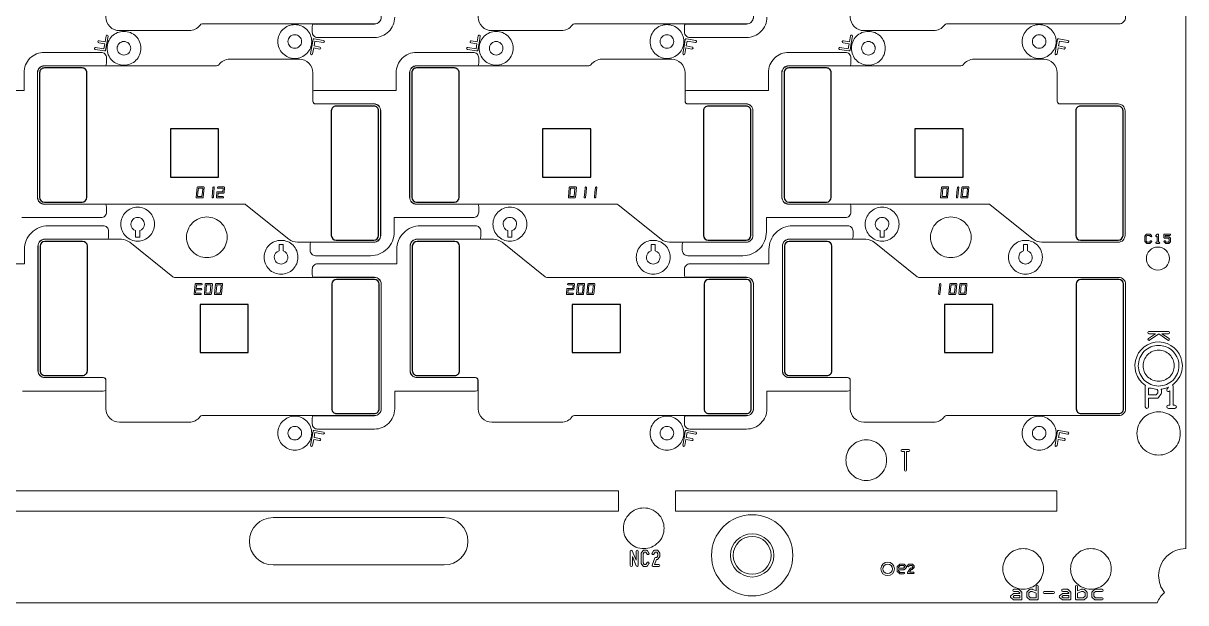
# Model space of a CAD drawing. Extents: x 2541 to 3941, y 2348 to 3338.
# Drawn here: x 3604.2 to 3689.9, y 2718 to 2760.8 of the extents above; entities that cross this region are included whole.
import ezdxf

# ---------------------------------------------------------------- set-up
doc = ezdxf.new("R2010")
doc.units = 0
doc.layers.get('0').update_dxf_attribs({"lineweight": 0})
doc.layers.add('barcodea-b_layer1', color=2, linetype='Continuous')
doc.layers.add('susa-b_layer0', color=1, linetype='Continuous')

msp = doc.modelspace()

# ---------------------------------------------------------------- linework, layer by layer
for p, q in [((3687.88549, 2744.54087), (3687.98483, 2744.54087)), ((3688.71601, 2737.52095), (3688.19408, 2737.8809))]:
    msp.add_line(p, q)
at = {"linetype": 'Continuous'}
for points in [[(3630.56629, 2761.24687), (3630.56629, 2770.44675, 0.414365), (3630.06642, 2770.94688), (3615.31689, 2770.94688, -0.170771), (3615.19168, 2770.99092), (3612.02074, 2773.53666, 0.170765), (3611.39463, 2773.75688), (3605.74643, 2773.75688, 0.414218), (3605.2463, 2773.25676), (3605.2463, 2764.05688, 0.414219), (3605.74643, 2763.55675), (3610.05341, 2763.55675, -0.414223), (3610.25341, 2763.35675), (3610.25341, 2761.25195, 0.414215), (3611.2534, 2760.25196), (3616.3903, 2760.25196, 0.24029), (3617.19994, 2760.66456, -0.240069), (3617.36137, 2760.74675), (3630.06642, 2760.74675, 0.414366)], [(3658.03629, 2761.24687), (3658.03629, 2770.44675, 0.414365), (3657.53642, 2770.94688), (3642.78689, 2770.94688, -0.170771), (3642.66168, 2770.99092), (3639.49074, 2773.53666, 0.170765), (3638.86463, 2773.75688), (3633.21643, 2773.75688, 0.414218), (3632.7163, 2773.25676), (3632.7163, 2764.05688, 0.414219), (3633.21643, 2763.55675), (3637.52341, 2763.55675, -0.414223), (3637.72341, 2763.35675), (3637.72341, 2761.25195, 0.414215), (3638.7234, 2760.25196), (3643.8603, 2760.25196, 0.24029), (3644.66994, 2760.66456, -0.240069), (3644.83137, 2760.74675), (3657.53642, 2760.74675, 0.414366)], [(3685.50629, 2761.24687), (3685.50629, 2770.44675, 0.414365), (3685.00642, 2770.94688), (3670.25689, 2770.94688, -0.170771), (3670.13168, 2770.99092), (3666.96074, 2773.53666, 0.170765), (3666.33463, 2773.75688), (3660.68643, 2773.75688, 0.414218), (3660.1863, 2773.25676), (3660.1863, 2764.05688, 0.414219), (3660.68643, 2763.55675), (3664.99341, 2763.55675, -0.414223), (3665.19341, 2763.35675), (3665.19341, 2761.25195, 0.414215), (3666.1934, 2760.25196), (3671.3303, 2760.25196, 0.24029), (3672.13994, 2760.66456, -0.240069), (3672.30137, 2760.74675), (3685.00642, 2760.74675, 0.414366)], [(3612.8351, 2758.94785, 0.414215), (3611.5851, 2760.19785, 0.414215), (3610.3351, 2758.94785, 0.414215), (3611.5851, 2757.69785, 0.414215)], [(3625.4408, 2759.44591, 0.414215), (3624.1908, 2760.69591, 0.414215), (3622.9408, 2759.44591, 0.414215), (3624.1908, 2758.19591, 0.414215)], [(3640.3051, 2758.94785, 0.414215), (3639.0551, 2760.19785, 0.414215), (3637.8051, 2758.94785, 0.414215), (3639.0551, 2757.69785, 0.414215)], [(3652.9108, 2759.44591, 0.414215), (3651.6608, 2760.69591, 0.414215), (3650.4108, 2759.44591, 0.414215), (3651.6608, 2758.19591, 0.414215)], [(3667.7751, 2758.94785, 0.414215), (3666.5251, 2760.19785, 0.414215), (3665.2751, 2758.94785, 0.414215), (3666.5251, 2757.69785, 0.414215)], [(3680.3808, 2759.44591, 0.414215), (3679.1308, 2760.69591, 0.414215), (3677.8808, 2759.44591, 0.414215), (3679.1308, 2758.19591, 0.414215)], [(3610.4133, 2759.83563, 1), (3610.26558, 2759.86168), (3610.18804, 2759.42194), (3609.7483, 2759.49948, 1), (3609.72226, 2759.35176), (3610.162, 2759.27422), (3610.09748, 2758.90834), (3609.48654, 2759.01606, 1), (3609.4605, 2758.86834), (3610.1453, 2758.74759, 0.414237), (3610.23218, 2758.80843), (3610.32268, 2759.32169), (3610.3228, 2759.32237)], [(3612.0851, 2758.94785, -0.414217), (3611.5851, 2758.44785, -0.414217), (3611.0851, 2758.94785, -0.414217), (3611.5851, 2759.44785, -0.414217)], [(3624.6908, 2759.44591, -0.414217), (3624.1908, 2758.94591, -0.414217), (3623.6908, 2759.44591, -0.414217), (3624.1908, 2759.94591, -0.414217)], [(3626.3154, 2759.52542), (3625.6306, 2759.64617, 0.414237), (3625.54372, 2759.58533), (3625.45322, 2759.07207), (3625.4531, 2759.07139), (3625.3626, 2758.55813, 1), (3625.51032, 2758.53208), (3625.58785, 2758.97182), (3626.02759, 2758.89428, 1), (3626.05364, 2759.042), (3625.6139, 2759.11954), (3625.67842, 2759.48542), (3626.28936, 2759.3777, 1)], [(3637.8833, 2759.83563, 1), (3637.73558, 2759.86168), (3637.65804, 2759.42194), (3637.2183, 2759.49948, 1), (3637.19226, 2759.35176), (3637.632, 2759.27422), (3637.56748, 2758.90834), (3636.95654, 2759.01606, 1), (3636.9305, 2758.86834), (3637.6153, 2758.74759, 0.414237), (3637.70218, 2758.80843), (3637.79268, 2759.32169), (3637.7928, 2759.32237)], [(3639.5551, 2758.94785, -0.414217), (3639.0551, 2758.44785, -0.414217), (3638.5551, 2758.94785, -0.414217), (3639.0551, 2759.44785, -0.414217)], [(3652.1608, 2759.44591, -0.414217), (3651.6608, 2758.94591, -0.414217), (3651.1608, 2759.44591, -0.414217), (3651.6608, 2759.94591, -0.414217)], [(3653.7854, 2759.52542), (3653.1006, 2759.64617, 0.414237), (3653.01372, 2759.58533), (3652.92322, 2759.07207), (3652.9231, 2759.07139), (3652.8326, 2758.55813, 1), (3652.98032, 2758.53208), (3653.05785, 2758.97182), (3653.49759, 2758.89428, 1), (3653.52364, 2759.042), (3653.0839, 2759.11954), (3653.14842, 2759.48542), (3653.75936, 2759.3777, 1)], [(3665.3533, 2759.83563, 1), (3665.20558, 2759.86168), (3665.12804, 2759.42194), (3664.6883, 2759.49948, 1), (3664.66226, 2759.35176), (3665.102, 2759.27422), (3665.03748, 2758.90834), (3664.42654, 2759.01606, 1), (3664.4005, 2758.86834), (3665.0853, 2758.74759, 0.414237), (3665.17218, 2758.80843), (3665.26268, 2759.32169), (3665.2628, 2759.32237)], [(3667.0251, 2758.94785, -0.414217), (3666.5251, 2758.44785, -0.414217), (3666.0251, 2758.94785, -0.414217), (3666.5251, 2759.44785, -0.414217)], [(3679.6308, 2759.44591, -0.414217), (3679.1308, 2758.94591, -0.414217), (3678.6308, 2759.44591, -0.414217), (3679.1308, 2759.94591, -0.414217)], [(3681.2554, 2759.52542), (3680.5706, 2759.64617, 0.414237), (3680.48372, 2759.58533), (3680.39322, 2759.07207), (3680.3931, 2759.07139), (3680.3026, 2758.55813, 1), (3680.45032, 2758.53208), (3680.52785, 2758.97182), (3680.96759, 2758.89428, 1), (3680.99364, 2759.042), (3680.5539, 2759.11954), (3680.61842, 2759.48542), (3681.22936, 2759.3777, 1)], [(3637.76437, 2746.84688), (3637.76437, 2747.24688, 0.124386), (3637.71636, 2747.43688), (3633.17948, 2747.43688, -0.414365), (3632.6696, 2747.94701), (3632.6696, 2757.14688, -0.414366), (3633.17948, 2757.65701), (3637.71636, 2757.65701, 0.124392), (3637.76437, 2757.84701), (3637.76437, 2758.24701, 0.414218), (3637.36437, 2758.64701), (3633.17948, 2758.64701, 0.414364), (3631.6796, 2757.14638), (3631.6796, 2755.83701), (3625.72249, 2755.83701, 0.124388), (3625.53249, 2755.78901), (3625.53249, 2755.03701, 0.414224), (3625.72249, 2754.84701), (3630.02947, 2754.84701, -0.414218), (3630.53959, 2754.33688), (3630.53959, 2745.137, -0.414217), (3630.02947, 2744.62688), (3625.3705, 2744.62688, 0.124388), (3625.32249, 2744.43688), (3625.32249, 2744.03688, 0.414218), (3625.72249, 2743.63688), (3629.77959, 2743.63688, 0.414215), (3631.52959, 2745.38688), (3631.52959, 2746.44688), (3637.36437, 2746.44688, 0.414218)], [(3665.23437, 2746.84688), (3665.23437, 2747.24688, 0.124386), (3665.18636, 2747.43688), (3660.64948, 2747.43688, -0.414365), (3660.1396, 2747.94701), (3660.1396, 2757.14688, -0.414366), (3660.64948, 2757.65701), (3665.18636, 2757.65701, 0.124392), (3665.23437, 2757.84701), (3665.23437, 2758.24701, 0.414218), (3664.83437, 2758.64701), (3660.64948, 2758.64701, 0.414364), (3659.1496, 2757.14638), (3659.1496, 2755.83701), (3653.19249, 2755.83701, 0.124388), (3653.00249, 2755.78901), (3653.00249, 2755.03701, 0.414224), (3653.19249, 2754.84701), (3657.49947, 2754.84701, -0.414218), (3658.00959, 2754.33688), (3658.00959, 2745.137, -0.414217), (3657.49947, 2744.62688), (3652.8405, 2744.62688, 0.124388), (3652.79249, 2744.43688), (3652.79249, 2744.03688, 0.414218), (3653.19249, 2743.63688), (3657.24959, 2743.63688, 0.414215), (3658.99959, 2745.38688), (3658.99959, 2746.44688), (3664.83437, 2746.44688, 0.414218)], [(3630.52959, 2745.137), (3630.52959, 2754.33688, 0.414219), (3630.02947, 2754.83701), (3625.72249, 2754.83701, -0.414223), (3625.52249, 2755.03701), (3625.52249, 2757.14181, 0.414215), (3624.52249, 2758.1418), (3619.3856, 2758.1418, 0.24029), (3618.57596, 2757.7292, -0.240069), (3618.41453, 2757.64701), (3605.70948, 2757.64701, 0.414366), (3605.2096, 2757.14689), (3605.2096, 2747.94701, 0.414365), (3605.70948, 2747.44688), (3620.45901, 2747.44688, -0.170771), (3620.58422, 2747.40284), (3623.75516, 2744.8571, 0.170765), (3624.38127, 2744.63688), (3630.02947, 2744.63688, 0.414218)], [(3657.99959, 2745.137), (3657.99959, 2754.33688, 0.414219), (3657.49947, 2754.83701), (3653.19249, 2754.83701, -0.414223), (3652.99249, 2755.03701), (3652.99249, 2757.14181, 0.414215), (3651.99249, 2758.1418), (3646.8556, 2758.1418, 0.24029), (3646.04596, 2757.7292, -0.240069), (3645.88453, 2757.64701), (3633.17948, 2757.64701, 0.414366), (3632.6796, 2757.14689), (3632.6796, 2747.94701, 0.414365), (3633.17948, 2747.44688), (3647.92901, 2747.44688, -0.170771), (3648.05422, 2747.40284), (3651.22516, 2744.8571, 0.170765), (3651.85127, 2744.63688), (3657.49947, 2744.63688, 0.414218)], [(3685.46959, 2745.137), (3685.46959, 2754.33688, 0.414219), (3684.96947, 2754.83701), (3680.66249, 2754.83701, -0.414223), (3680.46249, 2755.03701), (3680.46249, 2757.14181, 0.414215), (3679.46249, 2758.1418), (3674.3256, 2758.1418, 0.24029), (3673.51596, 2757.7292, -0.240069), (3673.35453, 2757.64701), (3660.64948, 2757.64701, 0.414366), (3660.1496, 2757.14689), (3660.1496, 2747.94701, 0.414365), (3660.64948, 2747.44688), (3675.39901, 2747.44688, -0.170771), (3675.52422, 2747.40284), (3678.69516, 2744.8571, 0.170765), (3679.32127, 2744.63688), (3684.96947, 2744.63688, 0.414218)], [(3617.50475, 2748.66429, 0.443552), (3617.4548, 2748.71906), (3617.03329, 2748.71906, 0.387555), (3616.98335, 2748.67383), (3616.91447, 2747.95478, 0.443552), (3616.96442, 2747.90001), (3617.38592, 2747.90001, 0.387555), (3617.43587, 2747.94524)], [(3618.25475, 2748.66429, 1), (3618.1552, 2748.67383), (3618.12076, 2748.3143), (3618.08633, 2747.95478, 1), (3618.18587, 2747.94524), (3618.22031, 2748.30477)], [(3619.00475, 2748.66429, 0.443552), (3618.9548, 2748.71906), (3618.53312, 2748.71906, 1), (3618.53312, 2748.61906), (3618.89996, 2748.61906), (3618.8751, 2748.35953), (3618.49886, 2748.35953, 0.387555), (3618.44891, 2748.3143), (3618.41447, 2747.95478, 0.443552), (3618.46442, 2747.90001), (3618.8861, 2747.90001, 1), (3618.8861, 2748.00001), (3618.51926, 2748.00001), (3618.54412, 2748.25953), (3618.92036, 2748.25953, 0.387555), (3618.97031, 2748.30477)], [(3644.97475, 2748.66429, 0.443552), (3644.9248, 2748.71906), (3644.50329, 2748.71906, 0.387555), (3644.45335, 2748.67383), (3644.38447, 2747.95478, 0.443552), (3644.43442, 2747.90001), (3644.85592, 2747.90001, 0.387555), (3644.90587, 2747.94524)], [(3645.72475, 2748.66429, 1), (3645.6252, 2748.67383), (3645.59076, 2748.3143), (3645.55633, 2747.95478, 1), (3645.65587, 2747.94524), (3645.69031, 2748.30477)], [(3646.47475, 2748.66429, 1), (3646.3752, 2748.67383), (3646.34076, 2748.3143), (3646.30633, 2747.95478, 1), (3646.40587, 2747.94524), (3646.44031, 2748.30477)], [(3672.44475, 2748.66429, 0.443552), (3672.3948, 2748.71906), (3671.97329, 2748.71906, 0.387555), (3671.92335, 2748.67383), (3671.85447, 2747.95478, 0.443552), (3671.90442, 2747.90001), (3672.32592, 2747.90001, 0.387555), (3672.37587, 2747.94524)], [(3673.19475, 2748.66429, 1), (3673.0952, 2748.67383), (3673.06076, 2748.3143), (3673.02633, 2747.95478, 1), (3673.12587, 2747.94524), (3673.16031, 2748.30477)], [(3673.94475, 2748.66429, 0.443552), (3673.8948, 2748.71906), (3673.47329, 2748.71906, 0.387555), (3673.42335, 2748.67383), (3673.35447, 2747.95478, 0.443552), (3673.40442, 2747.90001), (3673.82592, 2747.90001, 0.387555), (3673.87587, 2747.94524)], [(3613.84768, 2745.963, 0.414215), (3612.59768, 2747.213, 0.414215), (3611.34768, 2745.963, 0.414215), (3612.59768, 2744.713, 0.414215)], [(3641.31768, 2745.963, 0.414215), (3640.06768, 2747.213, 0.414215), (3638.81768, 2745.963, 0.414215), (3640.06768, 2744.713, 0.414215)], [(3668.78768, 2745.963, 0.414215), (3667.53768, 2747.213, 0.414215), (3666.28768, 2745.963, 0.414215), (3667.53768, 2744.713, 0.414215)], [(3613.09768, 2745.963, -0.327542), (3612.74768, 2745.48603), (3612.74768, 2745.01185), (3612.44768, 2745.01185), (3612.44768, 2745.48603, -0.327544), (3612.09768, 2745.963, -0.414217), (3612.59768, 2746.463, -0.414217)], [(3619.20279, 2744.99689, 0.414215), (3617.70279, 2746.49689, 0.414215), (3616.20279, 2744.99689, 0.414215), (3617.70279, 2743.49689, 0.414215)], [(3640.56768, 2745.963, -0.327542), (3640.21768, 2745.48603), (3640.21768, 2745.01185), (3639.91768, 2745.01185), (3639.91768, 2745.48603, -0.327544), (3639.56768, 2745.963, -0.414217), (3640.06768, 2746.463, -0.414217)], [(3668.03768, 2745.963, -0.327542), (3667.68768, 2745.48603), (3667.68768, 2745.01185), (3667.38768, 2745.01185), (3667.38768, 2745.48603, -0.327544), (3667.03768, 2745.963, -0.414217), (3667.53768, 2746.463, -0.414217)], [(3674.11298, 2744.99689, 0.414215), (3672.61298, 2746.49689, 0.414215), (3671.11298, 2744.99689, 0.414215), (3672.61298, 2743.49689, 0.414215)], [(3637.92341, 2745.04688), (3637.92341, 2745.44688, 0.414218), (3637.52341, 2745.84688), (3633.4663, 2745.84688, 0.414215), (3631.7163, 2744.09688), (3631.7163, 2743.03688), (3625.88153, 2743.03688, 0.414218), (3625.48153, 2742.63688), (3625.48153, 2742.23688, 0.124388), (3625.52953, 2742.04688), (3630.06642, 2742.04688, -0.414365), (3630.57629, 2741.53675), (3630.57629, 2732.33688, -0.414366), (3630.06642, 2731.82675), (3625.52953, 2731.82675, 0.124388), (3625.48153, 2731.63675), (3625.48153, 2731.23675, 0.414218), (3625.88153, 2730.83675), (3630.06642, 2730.83675, 0.414364), (3631.56629, 2732.33738), (3631.56629, 2733.64675), (3637.52341, 2733.64675, 0.124386), (3637.71341, 2733.69475), (3637.71341, 2734.44675, 0.414224), (3637.52341, 2734.63675), (3633.21643, 2734.63675, -0.414218), (3632.7063, 2735.14688), (3632.7063, 2744.34676, -0.414217), (3633.21643, 2744.85688), (3637.8754, 2744.85688, 0.124392)], [(3665.39341, 2745.04688), (3665.39341, 2745.44688, 0.414218), (3664.99341, 2745.84688), (3660.9363, 2745.84688, 0.414215), (3659.1863, 2744.09688), (3659.1863, 2743.03688), (3653.35153, 2743.03688, 0.414218), (3652.95153, 2742.63688), (3652.95153, 2742.23688, 0.124388), (3652.99953, 2742.04688), (3657.53642, 2742.04688, -0.414365), (3658.04629, 2741.53675), (3658.04629, 2732.33688, -0.414366), (3657.53642, 2731.82675), (3652.99953, 2731.82675, 0.124388), (3652.95153, 2731.63675), (3652.95153, 2731.23675, 0.414218), (3653.35153, 2730.83675), (3657.53642, 2730.83675, 0.414364), (3659.03629, 2732.33738), (3659.03629, 2733.64675), (3664.99341, 2733.64675, 0.124386), (3665.18341, 2733.69475), (3665.18341, 2734.44675, 0.414224), (3664.99341, 2734.63675), (3660.68643, 2734.63675, -0.414218), (3660.1763, 2735.14688), (3660.1763, 2744.34676, -0.414217), (3660.68643, 2744.85688), (3665.3454, 2744.85688, 0.124392)], [(3630.56629, 2732.33687), (3630.56629, 2741.53675, 0.414365), (3630.06642, 2742.03688), (3615.31689, 2742.03688, -0.170771), (3615.19168, 2742.08092), (3612.02074, 2744.62666, 0.170765), (3611.39463, 2744.84688), (3605.74643, 2744.84688, 0.414218), (3605.2463, 2744.34676), (3605.2463, 2735.14688, 0.414219), (3605.74643, 2734.64675), (3610.05341, 2734.64675, -0.414223), (3610.25341, 2734.44675), (3610.25341, 2732.34195, 0.414215), (3611.2534, 2731.34196), (3616.3903, 2731.34196, 0.24029), (3617.19994, 2731.75456, -0.240069), (3617.36137, 2731.83675), (3630.06642, 2731.83675, 0.414366)], [(3624.42822, 2743.52076, 0.414215), (3623.17822, 2744.77076, 0.414215), (3621.92822, 2743.52076, 0.414215), (3623.17822, 2742.27076, 0.414215)], [(3658.03629, 2732.33687), (3658.03629, 2741.53675, 0.414365), (3657.53642, 2742.03688), (3642.78689, 2742.03688, -0.170771), (3642.66168, 2742.08092), (3639.49074, 2744.62666, 0.170765), (3638.86463, 2744.84688), (3633.21643, 2744.84688, 0.414218), (3632.7163, 2744.34676), (3632.7163, 2735.14688, 0.414219), (3633.21643, 2734.64675), (3637.52341, 2734.64675, -0.414223), (3637.72341, 2734.44675), (3637.72341, 2732.34195, 0.414215), (3638.7234, 2731.34196), (3643.8603, 2731.34196, 0.24029), (3644.66994, 2731.75456, -0.240069), (3644.83137, 2731.83675), (3657.53642, 2731.83675, 0.414366)], [(3651.89822, 2743.52076, 0.414215), (3650.64822, 2744.77076, 0.414215), (3649.39822, 2743.52076, 0.414215), (3650.64822, 2742.27076, 0.414215)], [(3685.50629, 2732.33687), (3685.50629, 2741.53675, 0.414365), (3685.00642, 2742.03688), (3670.25689, 2742.03688, -0.170771), (3670.13168, 2742.08092), (3666.96074, 2744.62666, 0.170765), (3666.33463, 2744.84688), (3660.68643, 2744.84688, 0.414218), (3660.1863, 2744.34676), (3660.1863, 2735.14688, 0.414219), (3660.68643, 2734.64675), (3664.99341, 2734.64675, -0.414223), (3665.19341, 2734.44675), (3665.19341, 2732.34195, 0.414215), (3666.1934, 2731.34196), (3671.3303, 2731.34196, 0.24029), (3672.13994, 2731.75456, -0.240069), (3672.30137, 2731.83675), (3685.00642, 2731.83675, 0.414366)], [(3679.36822, 2743.52076, 0.414215), (3678.11822, 2744.77076, 0.414215), (3676.86822, 2743.52076, 0.414215), (3678.11822, 2742.27076, 0.414215)], [(3687.41952, 2744.65485, 1), (3687.34881, 2744.72556), (3687.26412, 2744.64087), (3687.10686, 2744.64087), (3687.03682, 2744.71091), (3687.03682, 2745.06684), (3687.10686, 2745.13689), (3687.26412, 2745.13689), (3687.34881, 2745.0522, 1), (3687.41952, 2745.12291), (3687.32034, 2745.22209, 0.200121), (3687.28483, 2745.23689), (3687.08615, 2745.23689, 0.200121), (3687.05064, 2745.22209), (3686.95162, 2745.12306, 0.200121), (3686.93682, 2745.08755), (3686.93682, 2744.6902, 0.200121), (3686.95162, 2744.65469), (3687.05064, 2744.55567, 0.200121), (3687.08615, 2744.54087), (3687.28483, 2744.54087, 0.200121), (3687.32034, 2744.55567)], [(3688.83417, 2744.6902), (3688.83417, 2744.88888, 0.200121), (3688.81937, 2744.92439), (3688.72034, 2745.02342, 0.200121), (3688.68483, 2745.03822), (3688.43682, 2745.03822), (3688.43682, 2745.13689), (3688.78417, 2745.13689, 1), (3688.78417, 2745.23689), (3688.38682, 2745.23689, 0.414253), (3688.33682, 2745.18689), (3688.33682, 2744.98822, 0.414253), (3688.38682, 2744.93822), (3688.66412, 2744.93822), (3688.73417, 2744.86817), (3688.73417, 2744.71091), (3688.66412, 2744.64087), (3688.50686, 2744.64087), (3688.42217, 2744.72556, 1), (3688.35146, 2744.65485), (3688.45064, 2744.55567, 0.200121), (3688.48615, 2744.54087), (3688.68483, 2744.54087, 0.200121), (3688.72034, 2744.55567), (3688.81937, 2744.65469, 0.200121)], [(3623.67822, 2743.52076, -0.414217), (3623.17822, 2743.02076, -0.414217), (3622.67822, 2743.52076, -0.327542), (3623.02822, 2743.99773), (3623.02822, 2744.47191), (3623.32822, 2744.47191), (3623.32822, 2743.99773, -0.327544)], [(3651.14822, 2743.52076, -0.414217), (3650.64822, 2743.02076, -0.414217), (3650.14822, 2743.52076, -0.327542), (3650.49822, 2743.99773), (3650.49822, 2744.47191), (3650.79822, 2744.47191), (3650.79822, 2743.99773, -0.327544)], [(3678.61822, 2743.52076, -0.414217), (3678.11822, 2743.02076, -0.414217), (3677.61822, 2743.52076, -0.327542), (3677.96822, 2743.99773), (3677.96822, 2744.47191), (3678.26822, 2744.47191), (3678.26822, 2743.99773, -0.327544)], [(3688.74074, 2743.42422, 0.414215), (3687.89074, 2744.27422, 0.414215), (3687.04074, 2743.42422, 0.414215), (3687.89074, 2742.57422, 0.414215)], [(3617.31165, 2741.48375, 1), (3617.31165, 2741.58375), (3616.88997, 2741.58375, 0.387555), (3616.84003, 2741.53852), (3616.77115, 2740.81947, 0.443552), (3616.8211, 2740.7647), (3617.24278, 2740.7647, 1), (3617.24278, 2740.8647), (3616.87594, 2740.8647), (3616.9008, 2741.12423), (3617.27722, 2741.12423, 1), (3617.27722, 2741.22423), (3616.91038, 2741.22423), (3616.93524, 2741.48375)], [(3618.11142, 2741.52898, 0.443552), (3618.06148, 2741.58375), (3617.63997, 2741.58375, 0.387555), (3617.59003, 2741.53852), (3617.52115, 2740.81947, 0.443552), (3617.5711, 2740.7647), (3617.9926, 2740.7647, 0.387555), (3618.04255, 2740.80993)], [(3618.86142, 2741.52898, 0.443552), (3618.81148, 2741.58375), (3618.38997, 2741.58375, 0.387555), (3618.34003, 2741.53852), (3618.27115, 2740.81947, 0.443552), (3618.3211, 2740.7647), (3618.7426, 2740.7647, 0.387555), (3618.79255, 2740.80993)], [(3644.83142, 2741.52898, 0.443552), (3644.78148, 2741.58375), (3644.3598, 2741.58375, 1), (3644.3598, 2741.48375), (3644.72663, 2741.48375), (3644.70178, 2741.22423), (3644.32554, 2741.22423, 0.387555), (3644.27559, 2741.17899), (3644.24115, 2740.81947, 0.443552), (3644.2911, 2740.7647), (3644.71278, 2740.7647, 1), (3644.71278, 2740.8647), (3644.34594, 2740.8647), (3644.3708, 2741.12423), (3644.74704, 2741.12423, 0.387555), (3644.79699, 2741.16946)], [(3645.58142, 2741.52898, 0.443552), (3645.53148, 2741.58375), (3645.10997, 2741.58375, 0.387555), (3645.06003, 2741.53852), (3644.99115, 2740.81947, 0.443552), (3645.0411, 2740.7647), (3645.4626, 2740.7647, 0.387555), (3645.51255, 2740.80993)], [(3646.33142, 2741.52898, 0.443552), (3646.28148, 2741.58375), (3645.85997, 2741.58375, 0.387555), (3645.81003, 2741.53852), (3645.74115, 2740.81947, 0.443552), (3645.7911, 2740.7647), (3646.2126, 2740.7647, 0.387555), (3646.26255, 2740.80993)], [(3671.87957, 2741.52898, 1), (3671.78003, 2741.53852), (3671.74559, 2741.17899), (3671.71115, 2740.81947, 1), (3671.8107, 2740.80993), (3671.84513, 2741.16946)], [(3673.05142, 2741.52898, 0.443552), (3673.00148, 2741.58375), (3672.57997, 2741.58375, 0.387555), (3672.53003, 2741.53852), (3672.46115, 2740.81947, 0.443552), (3672.5111, 2740.7647), (3672.9326, 2740.7647, 0.387555), (3672.98255, 2740.80993)], [(3673.80142, 2741.52898, 0.443552), (3673.75148, 2741.58375), (3673.32997, 2741.58375, 0.387555), (3673.28003, 2741.53852), (3673.21115, 2740.81947, 0.443552), (3673.2611, 2740.7647), (3673.6826, 2740.7647, 0.387555), (3673.73255, 2740.80993)], [(3689.44795, 2735.51688, -0.414215), (3687.94795, 2734.01688, -0.414215), (3686.44795, 2735.51688, -0.414215), (3687.94795, 2737.01688, -0.08816), (3688.4647, 2736.92506, -0.314573)], [(3689.09795, 2735.51688, 0.414215), (3687.94795, 2736.66688, 0.414215), (3686.79795, 2735.51688, 0.414215), (3687.94795, 2734.36688, 0.414215)], [(3687.89597, 2733.52521), (3687.77077, 2733.3594), (3687.20617, 2733.3594), (3687.20617, 2733.8587), (3687.38853, 2733.8587, 0.06565), (3687.83747, 2733.77037), (3687.89597, 2733.69289)], [(3625.4408, 2730.53591, 0.414215), (3624.1908, 2731.78591, 0.414215), (3622.9408, 2730.53591, 0.414215), (3624.1908, 2729.28591, 0.414215)], [(3652.9108, 2730.53591, 0.414215), (3651.6608, 2731.78591, 0.414215), (3650.4108, 2730.53591, 0.414215), (3651.6608, 2729.28591, 0.414215)], [(3680.3808, 2730.53591, 0.414215), (3679.1308, 2731.78591, 0.414215), (3677.8808, 2730.53591, 0.414215), (3679.1308, 2729.28591, 0.414215)], [(3689.54795, 2730.51688, 0.414215), (3687.94795, 2732.11688, 0.414215), (3686.34795, 2730.51688, 0.414215), (3687.94795, 2728.91688, 0.414215)], [(3624.6908, 2730.53591, -0.414217), (3624.1908, 2730.03591, -0.414217), (3623.6908, 2730.53591, -0.414217), (3624.1908, 2731.03591, -0.414217)], [(3652.1608, 2730.53591, -0.414217), (3651.6608, 2730.03591, -0.414217), (3651.1608, 2730.53591, -0.414217), (3651.6608, 2731.03591, -0.414217)], [(3679.6308, 2730.53591, -0.414217), (3679.1308, 2730.03591, -0.414217), (3678.6308, 2730.53591, -0.414217), (3679.1308, 2731.03591, -0.414217)], [(3626.3154, 2730.61542), (3625.6306, 2730.73617, 0.414237), (3625.54372, 2730.67533), (3625.45322, 2730.16207), (3625.4531, 2730.16139), (3625.3626, 2729.64813, 1), (3625.51032, 2729.62208), (3625.58785, 2730.06182), (3626.02759, 2729.98428, 1), (3626.05364, 2730.132), (3625.6139, 2730.20954), (3625.67842, 2730.57542), (3626.28936, 2730.4677, 1)], [(3653.7854, 2730.61542), (3653.1006, 2730.73617, 0.414237), (3653.01372, 2730.67533), (3652.92322, 2730.16207), (3652.9231, 2730.16139), (3652.8326, 2729.64813, 1), (3652.98032, 2729.62208), (3653.05785, 2730.06182), (3653.49759, 2729.98428, 1), (3653.52364, 2730.132), (3653.0839, 2730.20954), (3653.14842, 2730.57542), (3653.75936, 2730.4677, 1)], [(3667.8667, 2728.54227, 0.414215), (3666.3667, 2730.04227, 0.414215), (3664.8667, 2728.54227, 0.414215), (3666.3667, 2727.04227, 0.414215)], [(3681.2554, 2730.61542), (3680.5706, 2730.73617, 0.414237), (3680.48372, 2730.67533), (3680.39322, 2730.16207), (3680.3931, 2730.16139), (3680.3026, 2729.64813, 1), (3680.45032, 2729.62208), (3680.52785, 2730.06182), (3680.96759, 2729.98428, 1), (3680.99364, 2730.132), (3680.5539, 2730.20954), (3680.61842, 2730.57542), (3681.22936, 2730.4677, 1)], [(3669.50573, 2729.18218, 1), (3669.50573, 2729.33218), (3669.25738, 2729.33218), (3669.00904, 2729.33218, 1), (3669.00904, 2729.18218), (3669.18238, 2729.18218), (3669.18238, 2727.81679, 1), (3669.33238, 2727.81679), (3669.33238, 2729.18218)], [(3648.09544, 2724.76688), (3648.09544, 2726.26688), (3470.52228, 2726.26688, 0.26795), (3469.22325, 2727.01688, 0.267951), (3467.92421, 2726.26688), (3465.93979, 2726.26688), (3465.93979, 2724.76688), (3467.92421, 2724.76688, 0.26795), (3469.22325, 2724.01688, 0.267951), (3470.52228, 2724.76688), (3514.96008, 2724.76688), (3514.96008, 2725.62015), (3597.92667, 2725.62015), (3597.92667, 2724.76688)], [(3651.44795, 2723.51688, 0.414215), (3649.94795, 2725.01688, 0.414215), (3648.44795, 2723.51688, 0.414215), (3649.94795, 2722.01688, 0.414215)], [(3635.22199, 2720.80774, 1), (3635.22199, 2724.30774), (3622.59699, 2724.30774, 1), (3622.59699, 2720.80774)], [(3660.94795, 2721.51688, 0.414214), (3657.94795, 2724.51688, 0.414214), (3654.94795, 2721.51688, 0.414214), (3657.94795, 2718.51688, 0.414214)], [(3650.32508, 2720.90727, 1), (3650.19754, 2720.98623), (3650.11191, 2720.84791), (3649.98024, 2720.84791), (3649.90585, 2720.96809), (3649.90585, 2721.62077), (3649.98024, 2721.74095), (3650.11191, 2721.74095), (3650.19754, 2721.60263, 1), (3650.32508, 2721.68159), (3650.21746, 2721.85543, 0.260808), (3650.1534, 2721.89095), (3649.93876, 2721.89095, 0.260808), (3649.87469, 2721.85543), (3649.76708, 2721.68159, 0.140528), (3649.75585, 2721.64182), (3649.75585, 2720.94704, 0.140528), (3649.76708, 2720.90727), (3649.87469, 2720.73343, 0.260808), (3649.93876, 2720.69791), (3650.1534, 2720.69791, 0.260808), (3650.21746, 2720.73343)], [(3679.44795, 2720.51688, 0.414215), (3677.94795, 2722.01688, 0.414215), (3676.44795, 2720.51688, 0.414215), (3677.94795, 2719.01688, 0.414215)], [(3684.44795, 2720.51688, 0.414215), (3682.94795, 2722.01688, 0.414215), (3681.44795, 2720.51688, 0.414215), (3682.94795, 2719.01688, 0.414215)], [(3677.86251, 2718.30467), (3677.86251, 2718.61924), (3677.86251, 2718.77653, 0.213189), (3677.83757, 2718.83238), (3677.66424, 2718.9892, 0.187203), (3677.61367, 2719.00881), (3677.26599, 2719.00881, 1), (3677.26599, 2718.85881), (3677.58477, 2718.85881), (3677.71251, 2718.74325), (3677.71251, 2718.69424), (3677.26599, 2718.69424, 0.187191), (3677.21541, 2718.67463), (3677.04183, 2718.51757, 0.443818), (3677.04183, 2718.40634), (3677.21541, 2718.24929, 0.187203), (3677.26599, 2718.22967), (3677.78751, 2718.22967, 0.414241)], [(3680.18751, 2718.70153, 1), (3680.18751, 2718.85153), (3679.49214, 2718.85153, 1), (3679.49214, 2718.70153)], [(3681.46251, 2718.30467), (3681.46251, 2718.61924), (3681.46251, 2718.77653, 0.213189), (3681.43757, 2718.83238), (3681.26424, 2718.9892, 0.187203), (3681.21367, 2719.00881), (3680.86599, 2719.00881, 1), (3680.86599, 2718.85881), (3681.18477, 2718.85881), (3681.31251, 2718.74325), (3681.31251, 2718.69424), (3680.86599, 2718.69424, 0.187191), (3680.81541, 2718.67463), (3680.64183, 2718.51757, 0.443818), (3680.64183, 2718.40634), (3680.81541, 2718.24929, 0.187203), (3680.86599, 2718.22967), (3681.38751, 2718.22967, 0.414241)], [(3683.78751, 2718.22967, 1), (3683.78751, 2718.37967), (3683.29488, 2718.37967), (3683.16714, 2718.49524), (3683.16714, 2718.74325), (3683.29488, 2718.85881), (3683.78751, 2718.85881, 1), (3683.78751, 2719.00881), (3683.26599, 2719.00881, 0.187191), (3683.21541, 2718.9892), (3683.04208, 2718.83238, 0.213178), (3683.01714, 2718.77653), (3683.01714, 2718.46196, 0.213189), (3683.04208, 2718.40611), (3683.21541, 2718.24929, 0.187203), (3683.26599, 2718.22967)]]:
    msp.add_lwpolyline(points, format="xyb", close=True, dxfattribs=at)
for points in [[(3689.94795, 2767.52356), (3689.94795, 2722.01688, 0.414214), (3687.94795, 2720.01688, 0.169418), (3688.38191, 2718.77288, 0.117594), (3687.8439, 2718.01688), (3566.44795, 2718.01688), (3566.44795, 2725.41688), (3559.44795, 2725.41688), (3559.44795, 2718.01688), (3438.052, 2718.01688, 0.117594), (3437.51399, 2718.77288, 0.169419), (3437.94795, 2720.01688, 0.414214), (3435.94795, 2722.01688), (3435.94795, 2757.52957, -0.044792), (3435.44795, 2757.93347), (3435.44795, 2762.98924, 0.207733), (3435.48506, 2763.00367, -0.10603), (3436.72143, 2763.79493, 1), (3436.68639, 2763.88859, 0.057817), (3435.94795, 2763.5102)], [(3630.57629, 2761.24688, -0.414366), (3630.06642, 2760.73675), (3625.52953, 2760.73675, 0.124388), (3625.48153, 2760.54675), (3625.48153, 2760.14675, 0.414218), (3625.88153, 2759.74675), (3630.06642, 2759.74675, 0.414364), (3631.56629, 2761.24738)], [(3658.04629, 2761.24688, -0.414366), (3657.53642, 2760.73675), (3652.99953, 2760.73675, 0.124388), (3652.95153, 2760.54675), (3652.95153, 2760.14675, 0.414218), (3653.35153, 2759.74675), (3657.53642, 2759.74675, 0.414364), (3659.03629, 2761.24738)], [(3604.05959, 2746.44688), (3609.89437, 2746.44688, 0.414218), (3610.29437, 2746.84688), (3610.29437, 2747.24688, 0.124386), (3610.24636, 2747.43688), (3605.70948, 2747.43688, -0.414365), (3605.1996, 2747.94701), (3605.1996, 2757.14688, -0.414366), (3605.70948, 2757.65701), (3610.24636, 2757.65701, 0.124392), (3610.29437, 2757.84701), (3610.29437, 2758.24701, 0.414218), (3609.89437, 2758.64701), (3605.70948, 2758.64701, 0.414364), (3604.2096, 2757.14638), (3604.2096, 2755.83701), (3598.25249, 2755.83701, 0.124388)], [(3604.09629, 2733.64675), (3610.05341, 2733.64675, 0.124386), (3610.24341, 2733.69475), (3610.24341, 2734.44675, 0.414224), (3610.05341, 2734.63675), (3605.74643, 2734.63675, -0.414218), (3605.2363, 2735.14688), (3605.2363, 2744.34676, -0.414217), (3605.74643, 2744.85688), (3610.4054, 2744.85688, 0.124392), (3610.45341, 2745.04688), (3610.45341, 2745.44688, 0.414218), (3610.05341, 2745.84688), (3605.9963, 2745.84688, 0.414215), (3604.2463, 2744.09688), (3604.2463, 2743.03688), (3598.41153, 2743.03688, 0.414218)], [(3687.98483, 2744.54087, 1), (3687.98483, 2744.64087), (3687.93549, 2744.64087), (3687.93549, 2745.18689, 0.669786), (3687.84998, 2745.22209), (3687.7508, 2745.12291, 1), (3687.82151, 2745.0522), (3687.83549, 2745.06618)], [(3687.83549, 2745.06618), (3687.83549, 2744.64087), (3687.78615, 2744.64087, 1), (3687.78615, 2744.54087), (3687.88549, 2744.54087)], [(3688.19408, 2737.8809), (3688.67343, 2737.8809, 1), (3688.67343, 2738.0309), (3687.23303, 2738.0309, 1), (3687.23303, 2737.8809), (3687.71237, 2737.8809)], [(3687.71237, 2737.8809), (3687.19045, 2737.52095, 1), (3687.27561, 2737.39747), (3687.95323, 2737.8648), (3688.63085, 2737.39747, 1), (3688.71601, 2737.52095)], [(3689.69795, 2735.51688, 1.671784), (3686.9809, 2734.05834, 0.161399), (3686.95617, 2733.9837), (3686.95617, 2733.2344)], [(3688.89834, 2732.35919), (3689.13212, 2732.35919, 1), (3689.13212, 2732.60719), (3689.02234, 2732.60719), (3689.02234, 2733.98319, 0.265794), (3688.96121, 2734.09007, 0.24294), (3689.69795, 2735.51688)], [(3686.95617, 2733.2344), (3686.95617, 2732.4851, 1), (3687.20617, 2732.4851), (3687.20617, 2733.1094), (3687.83301, 2733.1094, 0.235848), (3687.93294, 2733.15931), (3688.12055, 2733.40776, 0.163746), (3688.14597, 2733.48332), (3688.14597, 2733.73478, 0.087011), (3688.13852, 2733.77729, 0.079792), (3688.67364, 2733.92444)], [(3688.67364, 2733.92444), (3688.574, 2733.81788, 1), (3688.75514, 2733.64849), (3688.77434, 2733.66903)], [(3688.77434, 2733.66903), (3688.77434, 2732.60719), (3688.66457, 2732.60719, 1), (3688.66457, 2732.35919), (3688.89834, 2732.35919)], [(3649.38631, 2721.15123), (3649.10023, 2721.84443, 0.822078), (3648.95585, 2721.81595), (3648.95585, 2720.77291, 1), (3649.10585, 2720.77291), (3649.10585, 2721.43763)], [(3649.10585, 2721.43763), (3649.39193, 2720.74443, 0.822078), (3649.53631, 2720.77291)], [(3649.53631, 2720.77291), (3649.53631, 2721.81595, 1), (3649.38631, 2721.81595), (3649.38631, 2721.15123)], [(3651.13631, 2721.46856), (3651.13631, 2721.64182, 0.140528), (3651.12508, 2721.68159), (3651.01746, 2721.85543, 0.260808), (3650.9534, 2721.89095), (3650.73876, 2721.89095, 0.260808), (3650.67469, 2721.85543), (3650.56708, 2721.68159, 1), (3650.69462, 2721.60263), (3650.78024, 2721.74095), (3650.91191, 2721.74095), (3650.98631, 2721.62077), (3650.98631, 2721.48961), (3650.91191, 2721.36943), (3650.84608, 2721.36943, 0.304284), (3650.77669, 2721.3229), (3650.56158, 2720.80166, 0.53475), (3650.63085, 2720.69791), (3651.06131, 2720.69791, 1), (3651.06131, 2720.84791), (3650.74293, 2720.84791)], [(3650.74293, 2720.84791), (3650.89626, 2721.21943), (3650.9534, 2721.21943, 0.260808), (3651.01746, 2721.25495), (3651.12508, 2721.42879, 0.140528), (3651.13631, 2721.46856)], [(3669.32791, 2720.6229, 0.414249), (3669.32791, 2720.69361), (3669.17906, 2720.84246, 0.200121), (3669.14355, 2720.85726), (3668.84553, 2720.85726, 0.200121), (3668.81002, 2720.84246), (3668.66133, 2720.69377, 0.200121), (3668.64653, 2720.65826), (3668.64653, 2720.50925)], [(3668.64653, 2720.50925), (3668.64653, 2720.36024, 0.200121), (3668.66133, 2720.32473), (3668.81002, 2720.17604, 0.200121), (3668.84553, 2720.16124), (3669.14355, 2720.16124, 1), (3669.14355, 2720.26124), (3668.86624, 2720.26124), (3668.74653, 2720.38095), (3668.74653, 2720.45925), (3669.14355, 2720.45925, 0.200121), (3669.17906, 2720.47405), (3669.32791, 2720.6229)], [(3669.90666, 2720.62547), (3669.90666, 2720.72481, 0.200121), (3669.89186, 2720.76032), (3669.79284, 2720.85934, 0.200121), (3669.75733, 2720.87414), (3669.55865, 2720.87414, 0.200121), (3669.52314, 2720.85934), (3669.42396, 2720.76016, 1), (3669.49467, 2720.68945), (3669.57936, 2720.77414), (3669.73662, 2720.77414), (3669.80666, 2720.7041), (3669.80666, 2720.64618), (3669.73662, 2720.57613), (3669.65799, 2720.57613, 0.251052), (3669.61636, 2720.55383), (3669.41773, 2720.25589, 0.599342), (3669.45931, 2720.17812), (3669.85666, 2720.17812, 1), (3669.85666, 2720.27812), (3669.55274, 2720.27812)], [(3669.55274, 2720.27812), (3669.68475, 2720.47613), (3669.75733, 2720.47613, 0.200121), (3669.79284, 2720.49093), (3669.89186, 2720.58996, 0.200121), (3669.90666, 2720.62547)], [(3678.91251, 2718.89277), (3678.67101, 2719.00202, 0.107672), (3678.63983, 2719.00881), (3678.46599, 2719.00881, 0.187191), (3678.41541, 2718.9892), (3678.24208, 2718.83238, 0.213178), (3678.21714, 2718.77653), (3678.21714, 2718.46196, 0.213189), (3678.24208, 2718.40611), (3678.41541, 2718.24929, 0.187203), (3678.46599, 2718.22967), (3678.98751, 2718.22967, 0.414241), (3679.06251, 2718.30467)], [(3679.06251, 2718.30467), (3679.06251, 2719.24838, 1), (3678.91251, 2719.24838), (3678.91251, 2718.89277)], [(3681.96714, 2718.89277), (3681.96714, 2719.24838, 1), (3681.81714, 2719.24838), (3681.81714, 2718.30467, 0.414241), (3681.89214, 2718.22967), (3682.41367, 2718.22967, 0.187191), (3682.46424, 2718.24929), (3682.63757, 2718.40611, 0.213178), (3682.66251, 2718.46196)], [(3682.66251, 2718.46196), (3682.66251, 2718.77653, 0.213189), (3682.63757, 2718.83238), (3682.46424, 2718.9892, 0.187203), (3682.41367, 2719.00881), (3682.23983, 2719.00881, 0.107692), (3682.20865, 2719.00202), (3681.96714, 2718.89277)]]:
    msp.add_lwpolyline(points, format="xyb", dxfattribs=at)
for points in [[(3617.39996, 2748.61906), (3617.37076, 2748.3143), (3617.34066, 2748.00001), (3617.01926, 2748.00001), (3617.04845, 2748.30477), (3617.07856, 2748.61906)], [(3644.86996, 2748.61906), (3644.84076, 2748.3143), (3644.81066, 2748.00001), (3644.48926, 2748.00001), (3644.51845, 2748.30477), (3644.54856, 2748.61906)], [(3672.33996, 2748.61906), (3672.31076, 2748.3143), (3672.28066, 2748.00001), (3671.95926, 2748.00001), (3671.98845, 2748.30477), (3672.01856, 2748.61906)], [(3673.83996, 2748.61906), (3673.81076, 2748.3143), (3673.78066, 2748.00001), (3673.45926, 2748.00001), (3673.48845, 2748.30477), (3673.51856, 2748.61906)], [(3618.00663, 2741.48375), (3617.97744, 2741.17899), (3617.94734, 2740.8647), (3617.62594, 2740.8647), (3617.65513, 2741.16946), (3617.68524, 2741.48375)], [(3618.75663, 2741.48375), (3618.72744, 2741.17899), (3618.69734, 2740.8647), (3618.37594, 2740.8647), (3618.40513, 2741.16946), (3618.43524, 2741.48375)], [(3645.47663, 2741.48375), (3645.44744, 2741.17899), (3645.41734, 2740.8647), (3645.09594, 2740.8647), (3645.12513, 2741.16946), (3645.15524, 2741.48375)], [(3646.22663, 2741.48375), (3646.19744, 2741.17899), (3646.16734, 2740.8647), (3645.84594, 2740.8647), (3645.87513, 2741.16946), (3645.90524, 2741.48375)], [(3672.94663, 2741.48375), (3672.91744, 2741.17899), (3672.88734, 2740.8647), (3672.56594, 2740.8647), (3672.59513, 2741.16946), (3672.62524, 2741.48375)], [(3673.69663, 2741.48375), (3673.66744, 2741.17899), (3673.63734, 2740.8647), (3673.31594, 2740.8647), (3673.34513, 2741.16946), (3673.37524, 2741.48375)], [(3680.43878, 2724.76688), (3680.43878, 2726.26688), (3652.28669, 2726.26688), (3652.28669, 2724.76688)], [(3669.22184, 2720.65826), (3669.12284, 2720.55925), (3668.74653, 2720.55925), (3668.74653, 2720.63755), (3668.86624, 2720.75726), (3669.12284, 2720.75726)], [(3678.91251, 2718.37967), (3678.49488, 2718.37967), (3678.36714, 2718.49524), (3678.36714, 2718.74325), (3678.49488, 2718.85881), (3678.62365, 2718.85881), (3678.91251, 2718.72814)], [(3682.51251, 2718.49524), (3682.38477, 2718.37967), (3681.96714, 2718.37967), (3681.96714, 2718.72814), (3682.256, 2718.85881), (3682.38477, 2718.85881), (3682.51251, 2718.74325)], [(3677.71251, 2718.37967), (3677.29488, 2718.37967), (3677.20393, 2718.46196), (3677.29488, 2718.54424), (3677.71251, 2718.54424)], [(3681.31251, 2718.37967), (3680.89488, 2718.37967), (3680.80393, 2718.46196), (3680.89488, 2718.54424), (3681.31251, 2718.54424)]]:
    msp.add_lwpolyline(points, close=True, dxfattribs=at)
for centre, radius in [((3657.94795, 2721.51688), 1.6), ((3657.94795, 2721.51688), 1.4), ((3667.94795, 2720.51688), 0.5), ((3667.94795, 2720.51688), 0.35)]:
    msp.add_circle(centre, radius)
at = {"layer": 'barcodea-b_layer1', "linetype": 'Continuous'}
for points in [[(3618.57, 2749.43748), (3618.57, 2752.99348), (3615.014, 2752.99348), (3615.014, 2749.43748)], [(3646.04, 2749.43748), (3646.04, 2752.99348), (3642.484, 2752.99348), (3642.484, 2749.43748)], [(3673.51, 2749.43748), (3673.51, 2752.99348), (3669.954, 2752.99348), (3669.954, 2749.43748)], [(3620.76189, 2736.49028), (3620.76189, 2740.04628), (3617.20589, 2740.04628), (3617.20589, 2736.49028)], [(3648.23189, 2736.49028), (3648.23189, 2740.04628), (3644.67589, 2740.04628), (3644.67589, 2736.49028)], [(3675.70189, 2736.49028), (3675.70189, 2740.04628), (3672.14589, 2740.04628), (3672.14589, 2736.49028)]]:
    msp.add_lwpolyline(points, close=True, dxfattribs=at)
at = {"layer": 'susa-b_layer0', "linetype": 'Continuous'}
for points in [[(3608.84955, 2747.94701), (3608.84955, 2757.14714, 0.414221), (3608.49954, 2757.49715), (3605.70958, 2757.49715, 0.414218), (3605.35959, 2757.14714), (3605.35959, 2747.94726, 0.414197), (3605.70958, 2747.59725), (3608.49954, 2747.59725, 0.414007)], [(3636.31955, 2747.94701), (3636.31955, 2757.14714, 0.414221), (3635.96954, 2757.49715), (3633.17958, 2757.49715, 0.414218), (3632.82959, 2757.14714), (3632.82959, 2747.94726, 0.414197), (3633.17958, 2747.59725), (3635.96954, 2747.59725, 0.414007)], [(3663.78955, 2747.94701), (3663.78955, 2757.14714, 0.414221), (3663.43954, 2757.49715), (3660.64958, 2757.49715, 0.414218), (3660.29959, 2757.14714), (3660.29959, 2747.94726, 0.414197), (3660.64958, 2747.59725), (3663.43954, 2747.59725, 0.414007)], [(3630.37948, 2745.137), (3630.37948, 2754.33714, 0.414221), (3630.02947, 2754.68715), (3627.23951, 2754.68715, 0.414218), (3626.88952, 2754.33714), (3626.88952, 2745.13726, 0.414197), (3627.23951, 2744.78725), (3630.02947, 2744.78725, 0.414007)], [(3657.84948, 2745.137), (3657.84948, 2754.33714, 0.414221), (3657.49947, 2754.68715), (3654.70951, 2754.68715, 0.414218), (3654.35952, 2754.33714), (3654.35952, 2745.13726, 0.414197), (3654.70951, 2744.78725), (3657.49947, 2744.78725, 0.414007)], [(3685.31948, 2745.137), (3685.31948, 2754.33714, 0.414221), (3684.96947, 2754.68715), (3682.17951, 2754.68715, 0.414218), (3681.82952, 2754.33714), (3681.82952, 2745.13726, 0.414197), (3682.17951, 2744.78725), (3684.96947, 2744.78725, 0.414007)], [(3608.88638, 2735.14662), (3608.88638, 2744.3465, 0.414197), (3608.53639, 2744.69651), (3605.74643, 2744.69651, 0.414007), (3605.39642, 2744.34676), (3605.39642, 2735.14662, 0.414221), (3605.74643, 2734.79661), (3608.53639, 2734.79661, 0.414218)], [(3636.35638, 2735.14662), (3636.35638, 2744.3465, 0.414197), (3636.00639, 2744.69651), (3633.21643, 2744.69651, 0.414007), (3632.86642, 2744.34676), (3632.86642, 2735.14662, 0.414221), (3633.21643, 2734.79661), (3636.00639, 2734.79661, 0.414218)], [(3663.82638, 2735.14662), (3663.82638, 2744.3465, 0.414197), (3663.47639, 2744.69651), (3660.68643, 2744.69651, 0.414007), (3660.33642, 2744.34676), (3660.33642, 2735.14662, 0.414221), (3660.68643, 2734.79661), (3663.47639, 2734.79661, 0.414218)], [(3630.41631, 2732.33662), (3630.41631, 2741.5365, 0.414197), (3630.06632, 2741.88651), (3627.27636, 2741.88651, 0.414007), (3626.92635, 2741.53675), (3626.92635, 2732.33662, 0.414221), (3627.27636, 2731.98661), (3630.06632, 2731.98661, 0.414218)], [(3657.88631, 2732.33662), (3657.88631, 2741.5365, 0.414197), (3657.53632, 2741.88651), (3654.74636, 2741.88651, 0.414007), (3654.39635, 2741.53675), (3654.39635, 2732.33662, 0.414221), (3654.74636, 2731.98661), (3657.53632, 2731.98661, 0.414218)], [(3685.35631, 2732.33662), (3685.35631, 2741.5365, 0.414197), (3685.00632, 2741.88651), (3682.21636, 2741.88651, 0.414007), (3681.86635, 2741.53675), (3681.86635, 2732.33662, 0.414221), (3682.21636, 2731.98661), (3685.00632, 2731.98661, 0.414218)]]:
    msp.add_lwpolyline(points, format="xyb", close=True, dxfattribs=at)

doc.saveas('drawing.dxf')
